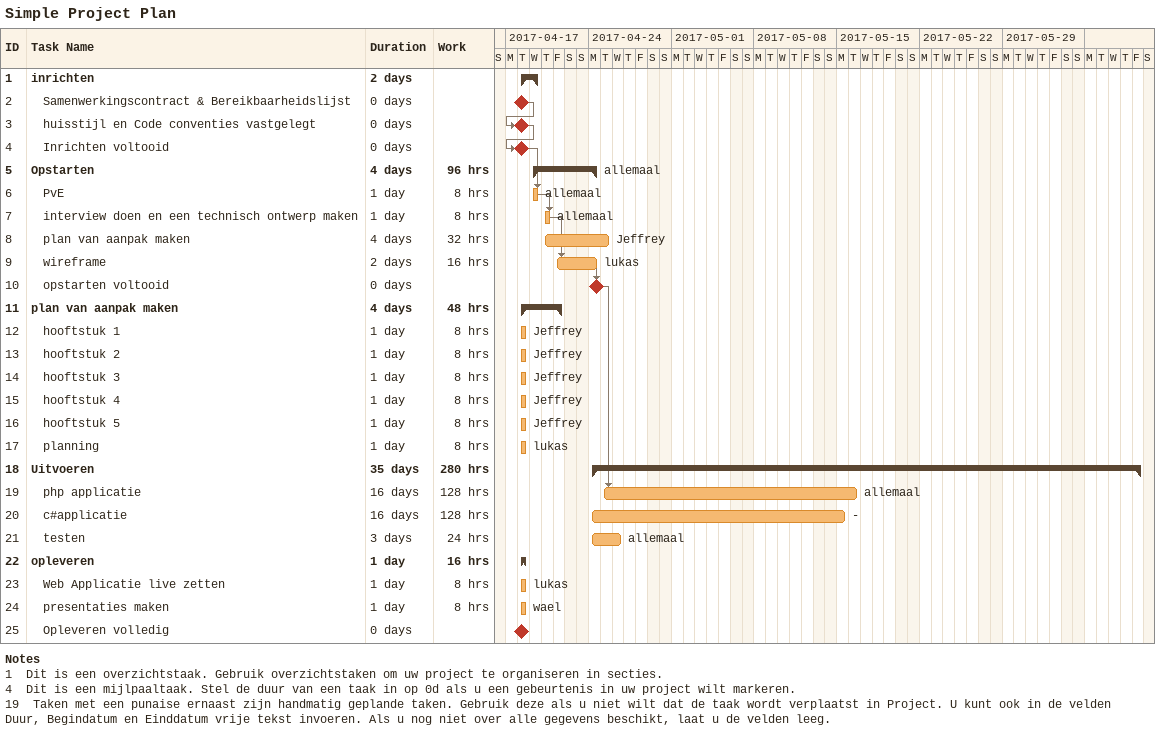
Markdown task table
Simple Project Plan

| ID | Level | Task | Duration | Start | Finish | Predecessors | Resources | Work (h) |
|---|---|---|---|---|---|---|---|---|
| 1 | 1 | **inrichten** | 2d | 2017-04-18 | 2017-04-19 |  |  |  |
| 2 | 2 | Samenwerkingscontract & Bereikbaarheidslijst | 0d | 2017-04-18 | 2017-04-18 |  |  |  |
| 3 | 2 | huisstijl en Code conventies vastgelegt | 0d | 2017-04-18 | 2017-04-18 | 2 |  |  |
| 4 | 2 | Inrichten voltooid | 0d | 2017-04-18 | 2017-04-18 | 3 |  |  |
| 5 | 1 | **Opstarten** | 4d | 2017-04-19 | 2017-04-24 |  | allemaal | 96 |
| 6 | 2 | PvE | 1d | 2017-04-19 | 2017-04-19 | 4 | allemaal | 8 |
| 7 | 2 | interview doen en een technisch ontwerp maken | 1d | 2017-04-20 | 2017-04-20 | 6 | allemaal | 8 |
| 8 | 2 | plan van aanpak maken | 4d | 2017-04-20 | 2017-04-25 |  | Jeffrey | 32 |
| 9 | 2 | wireframe | 2d | 2017-04-21 | 2017-04-24 | 7 | lukas | 16 |
| 10 | 2 | opstarten voltooid | 0d | 2017-04-24 | 2017-04-24 | 9 |  |  |
| 11 | 1 | **plan van aanpak maken** | 4d | 2017-04-18 | 2017-04-21 |  |  | 48 |
| 12 | 2 | hooftstuk 1 | 1d | 2017-04-18 | 2017-04-18 |  | Jeffrey | 8 |
| 13 | 2 | hooftstuk 2 | 1d | 2017-04-18 | 2017-04-18 |  | Jeffrey | 8 |
| 14 | 2 | hooftstuk 3 | 1d | 2017-04-18 | 2017-04-18 |  | Jeffrey | 8 |
| 15 | 2 | hooftstuk 4 | 1d | 2017-04-18 | 2017-04-18 |  | Jeffrey | 8 |
| 16 | 2 | hooftstuk 5 | 1d | 2017-04-18 | 2017-04-18 |  | Jeffrey | 8 |
| 17 | 2 | planning | 1d | 2017-04-18 | 2017-04-18 |  | lukas | 8 |
| 18 | 1 | **Uitvoeren** | 35d | 2017-04-24 | 2017-06-09 |  |  | 280 |
| 19 | 2 | php applicatie | 16d | 2017-04-25 | 2017-05-16 | 10 | allemaal | 128 |
| 20 | 2 | c#applicatie | 16d | 2017-04-24 | 2017-05-15 |  | - | 128 |
| 21 | 2 | testen | 3d | 2017-04-24 | 2017-04-26 |  | allemaal | 24 |
| 22 | 1 | **opleveren** | 1d | 2017-04-18 | 2017-04-18 |  |  | 16 |
| 23 | 2 | Web Applicatie live zetten | 1d | 2017-04-18 | 2017-04-18 |  | lukas | 8 |
| 24 | 2 | presentaties maken | 1d | 2017-04-18 | 2017-04-18 |  | wael | 8 |
| 25 | 2 | Opleveren volledig | 0d | 2017-04-18 | 2017-04-18 |  |  |  |

Notes
- 1: Dit is een overzichtstaak. Gebruik overzichtstaken om uw project te organiseren in secties.
- 4: Dit is een mijlpaaltaak. Stel de duur van een taak in op 0d als u een gebeurtenis in uw project wilt markeren.
- 19: Taken met een punaise ernaast zijn handmatig geplande taken. Gebruik deze als u niet wilt dat de taak wordt verplaatst in Project. U kunt ook in de velden Duur, Begindatum en Einddatum vrije tekst invoeren. Als u nog niet over alle gegevens beschikt, laat u de velden leeg.
